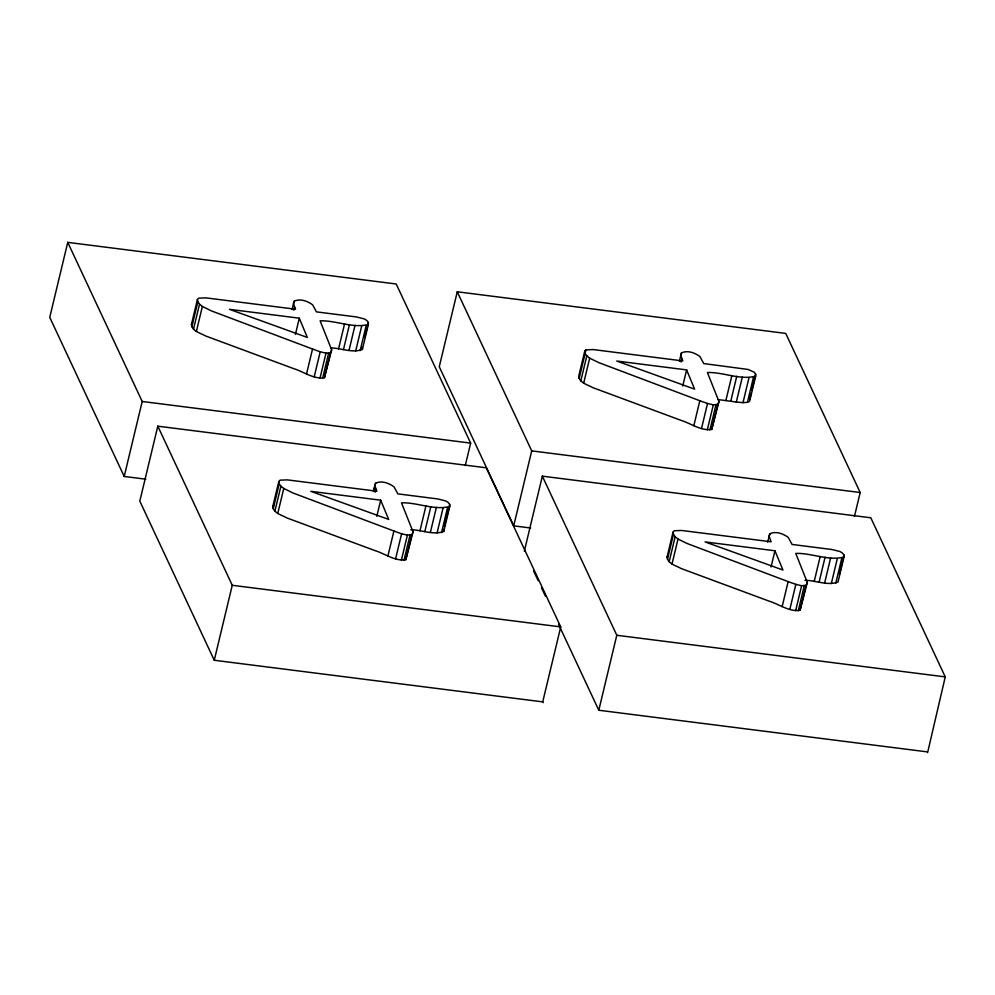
<?xml version="1.0" encoding="UTF-8"?>
<svg xmlns="http://www.w3.org/2000/svg" width="995" height="995" viewBox="0 0 995 995"><rect width="100%" height="100%" fill="white"/><g stroke="black" fill="none" stroke-linecap="round" stroke-linejoin="round"><path stroke-width="1.49" d="M465.262 465.598L470.66 443.111L396.209 283.998L67.747 242.37L49.75 317.343L124.201 476.456L145.792 479.192M124.201 476.456L142.198 401.482L67.747 242.37M542.723 701.873L560.732 626.9L486.269 467.799L157.807 426.171L139.81 501.144L214.261 660.257L542.723 701.873L543.083 702.632M368.361 324.457C352.852 328.624 335.949 320.278 320.116 320.825L331.683 349.879L324.445 377.69C313.649 379.493 303.599 371.632 293.662 368.623L205.555 335.949C200.592 333.039 192.246 331.41 191.413 324.557L197.408 299.57L198.627 298.177L205.928 297.866L295.527 309.221L293.438 303.649L294.197 301.224C300.167 298.251 307.654 301.099 312.654 304.88L316.435 311.87L356.334 316.932L364.344 318.935L366.844 320.502L368.337 322.43L368.361 324.457L362.367 349.456C352.417 353.337 341.26 348.088 330.925 347.914M191.824 326.77L197.831 301.783L197.408 299.57M193.527 329.146L199.522 304.147L197.831 301.783M196.376 331.459L202.371 306.472L199.522 304.147M292.032 309.532L294.197 301.224M293.823 310.241L294.52 307.306M214.261 660.257L232.258 585.284L157.807 426.171M295.428 334.357L299.308 318.189L229.447 309.333L307.306 337.429L299.308 318.189M449.74 506.455C434.23 510.622 417.328 502.276 401.495 502.823L413.062 531.877L405.823 559.688C395.027 561.491 384.978 553.63 375.04 550.621L286.933 517.947C281.971 515.037 273.625 513.408 272.792 506.554L278.787 481.568L280.005 480.175L287.319 479.876L376.906 491.219L374.816 485.647L375.575 483.234C381.545 480.249 389.033 483.11 394.045 486.878L397.813 493.868L437.713 498.93L445.723 500.945L448.223 502.5L449.715 504.428L449.74 506.455L443.745 531.454C433.298 535.409 421.619 529.8 410.786 529.726M273.202 508.768L279.209 483.781L278.787 481.568M306.522 374.008L312.529 349.021L211.549 310.95L202.371 306.472M274.906 511.144L280.901 486.157L279.209 483.781M277.754 513.457L283.762 488.47L280.901 486.157M314.209 376.794L320.216 351.795L312.529 349.021M320.004 378.125L326.012 353.138L330.452 352.703L331.683 349.879M322.629 378.212L328.624 353.213M324.445 377.69L330.452 352.703M338.574 348.872L344.569 323.872M343.462 349.581L349.469 324.581M349.009 350.364L355.004 325.377M355.7 350.924L361.707 325.937M360.153 350.613L366.16 325.626M364.804 337.131L368.337 322.43M373.411 491.53L374.816 485.647M373.809 490.585L375.575 483.234M375.202 492.239L375.899 489.304M376.806 516.355L380.687 500.187L310.826 491.331L388.684 519.427L380.687 500.187M387.901 556.018L393.908 531.019L292.928 492.96L283.762 488.47M854.419 516.504L860.19 492.513L785.727 333.412L457.265 291.784L439.268 366.757L513.718 525.857L530.683 528.009M395.6 558.792L401.594 533.805L393.908 531.019M401.395 560.123L407.39 535.136L411.83 534.701L413.062 531.877M404.007 560.21L410.015 535.223M405.823 559.688L411.83 534.701M419.952 530.87L425.947 505.883M424.84 531.579L430.847 506.579M430.387 532.362L436.382 507.375M437.079 532.922L443.086 507.935M441.531 532.623L447.539 507.624M444.417 526.479L449.715 504.428M513.718 525.857L531.716 450.884L457.265 291.784M524.34 551.13L542.337 476.157L870.799 517.786L945.25 676.899L927.601 752.63M584.712 351.272L578.717 376.259C579.55 383.112 587.896 384.742 592.846 387.652L680.953 420.325C690.891 423.335 700.94 431.196 711.748 429.392L718.987 401.582L707.42 372.528C723.253 371.981 740.156 380.326 755.665 376.16L755.64 374.132L754.148 372.205L748.14 369.456L703.739 363.573L699.958 356.583C694.958 352.802 687.458 349.954 681.488 352.939L680.742 355.352L682.819 360.924L593.231 349.568L585.931 349.879L584.712 351.272L585.122 353.486L579.127 378.473M585.222 352.827L585.931 349.879M580.819 380.849L586.826 355.862L585.122 353.486M583.679 383.162L589.674 358.175L586.826 355.862M679.324 361.235L681.488 352.939M681.115 361.944L681.824 359.008M927.253 751.872L598.791 710.243L616.788 635.27L542.337 476.157M682.732 386.06L686.612 369.891L616.751 361.036L694.61 389.132L686.612 369.891M693.826 425.711L699.821 400.724L598.853 362.653L589.674 358.175M843.996 557.038C828.487 561.205 811.584 552.859 795.751 553.407L807.318 582.461L800.079 610.271C789.271 612.074 779.222 604.214 769.284 601.204L681.177 568.531C676.227 565.62 667.881 563.991 667.048 557.138L673.043 532.151L674.249 530.758L681.563 530.447L771.15 541.802L769.073 536.23L769.819 533.805C775.789 530.832 783.289 533.681 788.289 537.462L792.07 544.452L831.957 549.514L839.979 551.516L842.466 553.083L843.959 555.011L843.996 557.038L838.001 582.038C827.541 585.993 815.863 580.383 805.03 580.309M667.458 559.352L673.453 534.365L673.043 532.151M669.15 561.727L675.157 536.728L673.453 534.365M701.512 428.497L707.52 403.497L699.821 400.724M672.011 564.041L678.005 539.054L675.157 536.728M707.308 429.828L713.315 404.841L717.743 404.405L718.987 401.582M709.932 429.915L715.927 404.928M711.748 429.392L717.743 404.405M718.228 399.617L725.865 400.575L731.872 375.575M725.865 400.575L730.765 401.283L736.76 376.284M730.765 401.283L736.312 402.067L742.307 377.08M736.312 402.067L743.004 402.627L748.999 377.64M743.004 402.627L747.456 402.328L753.451 377.329M749.633 399.119L751.051 393.249M751.747 390.301L755.64 374.132M755.665 376.16L749.67 401.159L747.456 402.328M767.655 542.113L769.819 533.805M771.063 566.939L774.943 550.77L705.082 541.914L782.928 570.011L774.943 550.77M782.157 606.589L788.152 581.602L687.184 543.531L678.005 539.054M789.843 609.375L795.838 584.376L788.152 581.602M795.639 610.706L801.647 585.719L806.074 585.284L807.318 582.461M798.264 610.793L804.258 585.794M800.079 610.271L806.074 585.284M814.196 581.453L820.203 556.454M819.096 582.162L825.091 557.163M824.644 582.946L830.638 557.959M831.335 583.505L837.33 558.518M835.788 583.194L841.782 558.207M839.382 574.115L843.959 555.011M191.413 324.557L192.62 323.164M272.792 506.554L273.998 505.174M667.048 557.138L668.254 555.745M142.198 401.482L470.66 443.111M531.716 450.884L860.19 492.513M232.258 585.284L560.732 626.9M616.788 635.27L945.25 676.899M707.52 403.497L713.315 404.841M320.216 351.795L326.012 353.138M795.838 584.376L801.647 585.719M401.594 533.805L407.39 535.136M533.556 570.844L538.171 580.707M541.467 587.746L545.422 596.192M558.593 624.35L598.791 710.243M443.72 529.415L443.745 531.454M362.329 347.417L362.367 349.456"/></g></svg>
